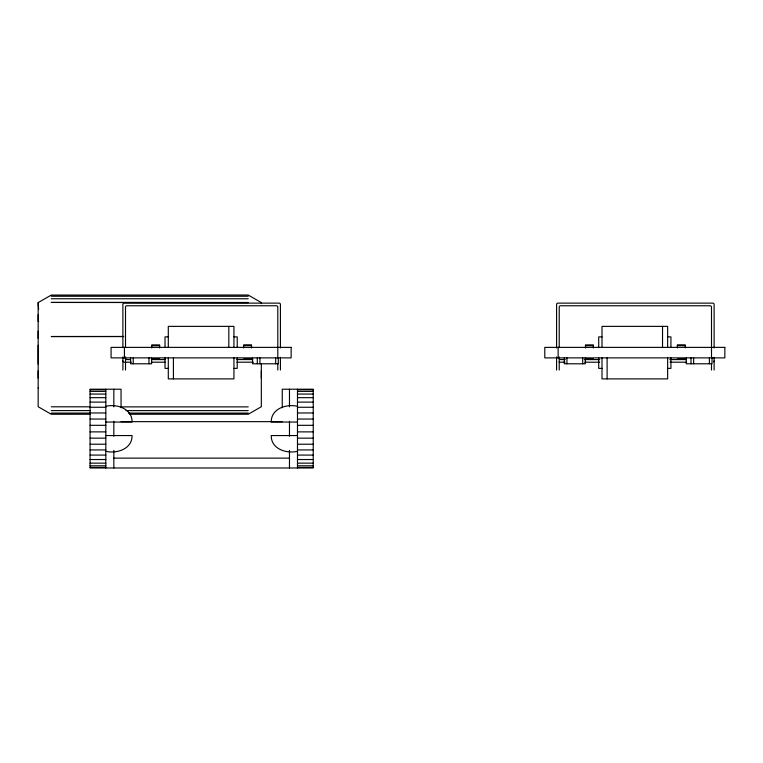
<?xml version="1.0" encoding="UTF-8"?>
<svg xmlns="http://www.w3.org/2000/svg" width="763" height="763" viewBox="0 0 763 763"><rect width="100%" height="100%" fill="white"/><g stroke="black" fill="none" stroke-linecap="round" stroke-linejoin="round"><path stroke-width="1.14" d="M38.16 314.699L38.16 321.366L38.713 321.585M261.327 303.655L261.327 302.596L248.204 295.014L51.293 295.071L38.16 302.596L38.608 309.454M38.16 338.4L38.16 331.218M261.327 370.913L261.327 378.095M38.16 378.095L38.16 370.913M51.293 296.254L248.204 296.254M51.293 298.753L248.204 298.753M123.654 336.493L51.283 336.531L123.654 336.531M168.299 336.874L165.018 336.874L165.018 347.375M233.936 336.874L237.217 336.874L237.217 347.375M602.007 336.874L598.717 336.874L598.717 347.375M667.644 336.874L670.925 336.874L670.925 347.375M151.77 345.696L159.648 345.696M243.664 345.639L251.532 345.639M585.469 345.696L593.347 345.696M677.363 345.639L685.241 345.639M151.77 358.991L159.648 358.991M243.664 358.991L251.532 358.991M585.469 358.991L593.347 358.991M677.363 358.991L685.241 358.991M130.387 359.583L126.82 359.583A1.288 1.288 0 0 1 125.513 358.267M151.436 359.583L165.504 359.583M236.873 359.526L252.725 359.583M565.278 359.583L560.528 359.583A1.288 1.288 0 0 1 559.222 358.267M584.286 359.583L599.728 359.583M669.8 359.583L686.433 359.583M124.197 362.206L131.35 362.206M151.332 362.206L165.132 362.206M236.95 362.206L253.421 362.206M559.098 362.206L565.059 362.206M584.744 362.206L599.613 362.206M669.914 362.206L686.595 362.206M168.299 368.386L165.018 368.386L165.018 357.885M233.936 368.386L237.217 368.386L237.217 357.885M602.007 368.386L598.717 368.386L598.717 357.885M667.644 368.386L670.925 368.386L670.925 357.885M90.072 389.769L105.819 389.769M297.484 389.769L313.231 389.769M90.072 391.39L105.819 391.39M297.484 391.39L313.231 391.39M90.072 394.051L105.819 394.051M297.484 394.051L313.231 394.051M90.072 397.666L105.819 397.666M297.484 397.666L313.231 397.666M90.072 402.111L105.819 402.111M297.484 402.111L313.231 402.111M105.819 406.298C116.863 403.637 132.323 408.691 132.075 422.053L105.819 422.053M297.484 406.298C286.44 403.637 270.979 408.691 271.227 422.053L297.484 422.053M90.435 406.813L51.293 406.793M121.279 406.87L248.204 406.87M90.072 407.27L105.819 407.27M297.484 407.27L313.231 407.27M51.293 410.608L90.435 410.58M126.019 410.608L248.204 410.608M90.072 412.974L105.819 412.974M297.484 412.974L313.231 412.974M51.293 413.088L90.435 413.079M128.394 413.088L248.204 413.088M90.435 414.252L51.293 414.252L38.16 406.736L38.16 302.596M129.586 414.252L248.204 414.252L261.327 406.736L261.327 364.094M90.072 419.049L105.819 419.049M297.484 419.049L313.231 419.049M121.05 421.643L282.253 421.643M90.072 425.315L105.819 425.315M297.484 425.315L313.231 425.315M90.072 431.877L105.819 431.877M297.484 431.877L313.231 431.877M105.819 435.559L132.075 435.559C132.323 448.921 116.863 453.966 105.819 451.305M297.484 435.559L271.227 435.559C270.979 448.921 286.44 453.966 297.484 451.305M90.072 438.153L105.819 438.153M297.484 438.153L313.231 438.153M90.072 444.228L105.819 444.228M297.484 444.228L313.231 444.228M90.072 449.932L105.819 449.932M297.484 449.932L313.231 449.932M90.072 455.082L105.819 455.082M297.484 455.082L313.231 455.082M113.83 458.124L289.473 458.124M90.072 459.536L105.819 459.536M297.484 459.536L313.231 459.536M90.072 463.141L105.819 463.141M297.484 463.141L313.231 463.141M90.072 465.802L105.819 465.802M297.484 465.802L313.231 465.802M90.072 467.433L105.819 467.433M297.484 467.433L313.231 467.433M714.12 360.889L714.101 361.242A1.211 1.211 0 0 1 713.777 361.853M714.12 347.957L714.12 304.447A1.259 1.259 0 0 0 712.814 303.13L557.906 303.13A1.259 1.259 0 0 0 556.589 304.447L556.589 347.957M714.12 357.342L714.12 370.017M712.013 357.885L712.013 363.789L686.252 363.789L686.252 357.885M711.517 357.885L711.497 307.069A1.392 1.392 0 0 0 710.181 305.763L560.528 305.763A1.288 1.288 0 0 0 559.222 307.069L559.222 347.423M711.497 363.455L711.497 370.017M709.39 357.885L709.39 363.789M693.634 357.885L693.634 363.789M691.011 357.885L691.011 363.789M685.241 347.928L685.241 344.828L677.363 344.828L677.363 347.928M667.644 347.375L667.644 326.373L602.007 326.373L602.007 347.375M667.644 357.885L667.644 378.887L602.007 378.887L602.007 357.885M662.532 326.373L662.532 347.375M607.11 357.885L607.11 378.887M593.347 347.966L593.347 344.895L585.469 344.895L585.469 347.966M585.307 357.885L585.307 363.789L564.305 363.789L564.305 357.885M582.674 357.885L582.674 363.789M566.928 357.885L566.928 363.789M559.222 356.912L559.222 370.045M558.135 347.375L558.135 357.885M556.589 356.912L556.589 370.045M297.484 389.216L297.484 467.986M289.473 389.216L289.473 406.851M289.473 421.3L289.473 436.236M289.473 450.351L289.473 467.986M282.253 407.747L282.253 389.216L313.231 389.216L313.231 467.986L90.072 467.986L90.072 389.216L121.05 389.216L121.05 407.747M280.412 347.957L280.412 304.447A1.259 1.259 0 0 0 279.105 303.13L124.197 303.13A1.259 1.259 0 0 0 122.891 304.447L122.891 347.651M280.412 357.342L280.412 370.017M278.304 357.885L278.304 363.789L252.553 363.789L252.553 357.885M277.808 357.885L277.789 307.069A1.392 1.392 0 0 0 276.483 305.763L126.82 305.763A1.288 1.288 0 0 0 125.513 307.069L125.513 347.423M277.789 363.455L277.789 370.017M275.681 357.885L275.681 363.789M259.925 357.885L259.925 363.789M257.303 357.885L257.303 363.789M251.532 347.928L251.532 344.828L243.664 344.828L243.664 347.928M233.936 347.375L233.936 326.373L168.299 326.373L168.299 347.375M233.936 357.885L233.936 378.887L168.299 378.887L168.299 357.885M228.824 326.373L228.824 347.375M173.411 357.885L173.411 378.887M159.648 347.966L159.648 344.895L151.77 344.895L151.77 347.966M151.599 357.885L151.599 363.789L130.597 363.789L130.597 357.885M148.976 357.885L148.976 363.789M133.22 357.885L133.22 363.789M125.513 356.912L125.513 370.045M124.426 347.375L124.426 357.885M122.891 356.912L122.891 370.045M113.83 389.216L113.83 406.851M113.83 421.3L113.83 436.236M113.83 450.351L113.83 467.986M105.819 389.216L105.819 467.986M123.253 361.834A1.259 1.259 0 0 1 122.891 360.889M38.16 364.094A110.959 4.292 90 0 1 38.16 345.229M38.16 388.005A36.099 1.259 0 0 1 38.56 387.823M248.204 302.529L51.293 302.444L248.204 302.529M291.142 347.375L111.083 347.375L111.083 357.885L291.142 357.885L291.142 347.375M724.85 347.375L544.792 347.375L544.792 357.885L724.85 357.885L724.85 347.375"/></g></svg>
